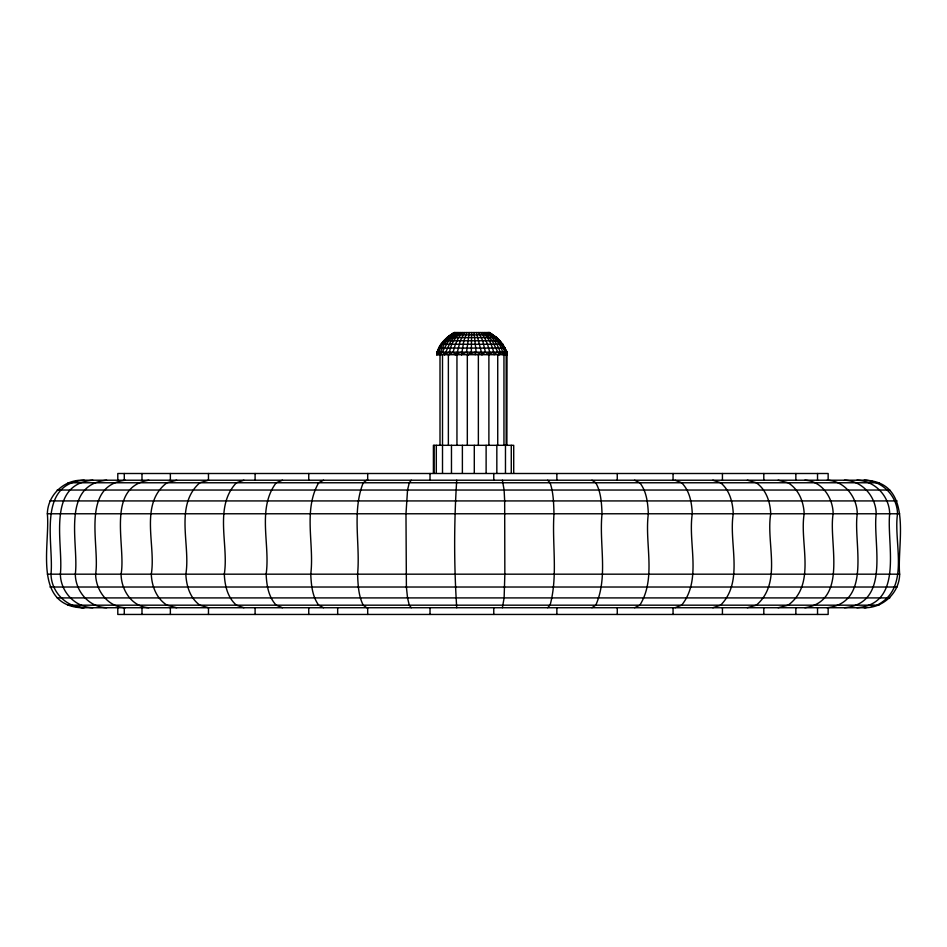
<?xml version="1.0" encoding="UTF-8"?>
<svg xmlns="http://www.w3.org/2000/svg" width="947" height="947" viewBox="0 0 947 947"><rect width="100%" height="100%" fill="white"/><g stroke="black" fill="none" stroke-linecap="round" stroke-linejoin="round"><path stroke-width="1.42" d="M469.227 332.551L466.528 352.154L461.556 354.699L461.556 352.154L455.176 354.699L453.104 352.154L455.377 344.27L458.573 337.617L462.515 332.551M455.223 332.551C447.091 337.333 439.893 345.241 438.153 354.699L438.212 352.154L436.839 354.699C437.68 344.957 446.226 337.25 454.323 332.551L489.516 332.551L496.879 337.617L502.857 344.27L507.107 352.154L507 354.699L436.839 354.699L436.898 352.154M506.882 445.315L507.024 352.154L500.004 340.766L489.469 332.551M471.618 332.551L471.322 352.154L468.327 354.699L466.528 352.154M499.602 340.766L504.668 348.082L507 354.699L507.107 352.154L436.721 352.154L436.839 354.699C438.863 345.134 446.25 337.262 454.607 332.551M461.556 354.699L463.852 340.766L466.883 332.551M866.091 607.737L80.909 607.737C32.731 604.506 50.25 544.442 47.35 513.771C47.705 495.755 62.881 480.567 80.909 480.212L866.091 480.212C914.269 483.444 896.75 543.507 899.65 574.178C899.342 593.035 882.888 608.234 864.149 607.737M456.726 480.212C453.968 522.507 453.968 565.442 456.726 607.737M488.415 332.551C496.702 337.321 503.212 345.395 505.591 354.699L506.29 352.154L502.135 344.27L496.299 337.617L489.102 332.551M453.104 352.154L449.458 354.699C449.387 346.306 454.477 338.138 460.573 332.551M474.021 332.551L476.128 352.154L475.228 354.699L475.228 352.154L468.327 354.699M502.384 607.737L504.124 597.912L504.846 574.178L504.668 500.927L504.124 490.037L502.384 480.212M438.52 352.154L440.769 354.699L448.618 340.766L457.354 332.551M437.538 352.154L438.935 349.1M442.794 352.154L444.593 354.699L450.997 340.766L458.845 332.551M484.592 332.551L492.191 340.766L499.069 354.699L500.359 352.154L496.926 344.27L492.097 337.617L486.142 332.551M478.661 332.551L482.71 340.766L485.409 352.154L488.403 354.699L489.717 352.154L487.563 344.27L484.544 337.617L480.816 332.551M505.591 354.699L506.929 352.154L506.965 354.699M438.698 348.082L447.008 337.617L454.359 332.551M464.622 332.551L460.254 340.766L457.342 352.154L455.176 354.699M442.379 343.394L447.529 337.617L453.483 333.32M504.917 352.154L502.928 354.699C502.147 345.454 494.985 337.487 487.421 332.551M411.294 480.212L409.27 482.769L407.541 490.037L405.979 513.771L406.393 587.022L407.541 597.912L409.27 605.18L411.294 607.737M547.65 607.737L550.077 605.18C558.114 575.504 551.947 544.052 553.983 513.771C553.664 503.354 553.498 492.724 550.077 482.769L547.65 480.212M497.258 352.154L494.156 354.699C492.677 346.46 489.149 338.221 482.804 332.551M476.128 352.154L482.011 354.699L485.409 352.154M366.714 480.212L363.222 482.769C351.775 511.629 360.416 544.075 357.587 574.178C358.013 584.678 358.404 595.604 363.222 605.18L366.714 607.737M456.134 332.551L449.529 337.617L444.179 344.27L440.367 352.154L440.769 354.699M876.922 605.18C911.026 588.324 893.175 543.033 897.531 513.771C897.188 495.814 882.142 480.579 864.149 480.212M499.069 354.699L502.928 352.154M591.911 607.737L595.781 605.18C608.4 576.664 598.942 543.791 602.032 513.771C601.582 503.224 601.061 492.191 595.781 482.769L591.911 480.212M451.826 334.871L454.217 333.32M444.593 354.699L449.221 352.154M323.566 480.212L318.666 482.769C302.945 510.232 314.451 544.359 310.758 574.178C311.255 584.879 312.202 596.219 318.666 605.18L323.566 607.737M634.573 607.737L639.841 605.18C656.626 578.132 644.445 543.507 648.34 513.771C647.819 503.011 646.694 491.564 639.841 482.769L634.573 480.212M488.403 354.699L493.695 352.154M282.455 480.212L276.204 482.769C256.673 508.622 270.44 544.643 266.131 574.178C266.652 585.151 268.38 596.859 276.204 605.18L282.455 607.737M675.045 607.737L681.639 605.18C702.106 579.765 687.842 543.247 692.281 513.771C691.748 502.715 689.795 490.925 681.639 482.769L675.045 480.212M243.924 480.212L236.419 482.769C213.56 506.965 228.996 544.856 224.297 574.178C224.83 585.483 227.481 597.462 236.419 605.18L243.924 607.737M712.807 607.737L720.631 605.18C744.283 581.411 728.492 543.045 733.262 513.771C732.741 502.372 729.817 490.333 720.631 482.769L712.807 480.212M747.325 607.737L756.286 605.18C782.636 582.985 765.827 542.915 770.728 513.771C770.219 501.993 766.301 489.824 756.286 482.769L747.325 480.212M176.651 480.212L166.944 482.769C138.901 503.911 156.196 545.081 151.283 574.178C151.792 586.24 156.444 598.445 166.944 605.18L176.651 607.737M778.138 607.737L788.105 605.18C816.705 584.406 799.28 542.856 804.181 513.771C803.672 501.614 798.771 489.41 788.105 482.769L778.138 480.212M148.821 480.212C105.188 487.101 126.259 546.123 121.074 574.178C121.263 590.028 131.811 606.838 148.821 607.737M804.843 607.737C848.974 601.25 828.175 542.039 833.159 513.771C832.981 497.708 821.96 481.029 804.843 480.212M125.383 480.212C80.057 485.728 100.098 545.33 95.635 574.178C95.836 590.774 108.005 607.086 125.383 607.737M827.062 607.737C872.755 602.517 852.987 542.82 857.272 513.771C857.071 496.997 844.523 480.816 827.062 480.212M106.656 480.212C60.075 484.722 79.134 544.608 75.298 574.178C75.547 591.378 88.994 607.228 106.656 607.737M844.487 607.737C891.34 603.44 872.518 543.507 876.2 513.771C875.939 496.441 862.208 480.697 844.487 480.212M92.889 480.212C45.432 484.024 63.698 544.028 60.359 574.178C60.655 591.816 75.026 607.311 92.889 607.737M856.917 607.737C904.539 604.068 886.439 544.04 889.683 513.771C889.363 496.039 874.803 480.614 856.917 480.212M84.259 480.212C36.282 483.597 54.026 543.649 50.996 574.178C51.339 592.088 66.29 607.358 84.259 607.737M871.228 606.033L874.057 605.464M450.488 334.871L493.351 334.871M446.948 337.617L496.879 337.617M443.764 340.766L500.063 340.766M440.982 344.27L502.857 344.27M438.615 348.082L505.213 348.082M68.066 482.769L878.934 482.769M57.175 490.037L889.825 490.037M49.907 500.927L897.093 500.927M47.35 513.771L899.65 513.771M47.35 574.178L899.65 574.178M49.907 587.022L897.093 587.022M57.175 597.912L889.825 597.912M68.066 605.18L878.934 605.18M71.499 605.464L82.851 607.737M489.22 332.551L496.477 337.617M488.616 332.551L492.251 334.871M493.375 335.783L495.612 337.617M482.011 354.699L476.388 332.551M436.721 352.154L436.863 354.699M828.152 480.212L828.152 473.5L117.795 473.5L117.795 480.212M828.152 607.737L828.152 614.449L117.795 614.449L117.795 607.737M817.533 473.5L817.533 480.212M817.533 607.737L817.533 614.449M795.847 473.5L795.847 480.212M795.847 607.737L795.847 614.449M763.803 473.5L763.803 480.212M763.803 607.737L763.803 614.449M722.431 473.5L722.431 480.212M722.431 607.737L722.431 614.449M673.057 473.5L673.057 480.212M673.057 607.737L673.057 614.449M617.266 473.5L617.266 480.212M617.266 607.737L617.266 614.449M556.86 473.5L556.86 480.212M556.86 607.737L556.86 614.449M513.712 473.24L513.712 445.315L433.406 445.315L433.406 473.24M511.273 445.315L511.273 473.24M506.183 354.699L506.183 445.315M505.473 445.315L505.473 473.24M503.958 354.699L503.958 445.315M497.731 354.699L497.731 445.315M496.832 445.315L496.832 473.24M493.766 473.5L493.766 480.212M493.766 607.737L493.766 614.449M488.889 354.699L488.889 445.315M486.119 445.315L486.119 473.24M478.365 354.699L478.365 445.315M474.293 445.315L474.293 473.24M467.321 354.699L467.321 445.315M462.385 445.315L462.385 473.24M456.951 354.699L456.951 445.315M451.47 445.315L451.47 473.24M448.369 354.699L448.369 445.315M442.509 354.699L442.509 473.24M440.012 354.699L440.012 445.315M436.307 445.315L436.307 473.24M434.069 445.315L434.069 473.24M430.021 473.5L430.021 480.212M430.021 607.737L430.021 614.449M367.685 473.5L367.685 480.212M367.685 607.737L367.685 614.449M337.665 607.737L337.665 614.449M308.746 473.5L308.746 480.212M308.746 607.737L308.746 614.449M255.098 473.5L255.098 480.212M255.098 607.737L255.098 614.449M208.47 473.5L208.47 480.212L199.829 482.769C174.153 505.367 190.726 545.01 185.849 574.178C186.358 585.85 190.016 597.995 199.829 605.18L208.494 607.737L208.47 614.449M170.365 473.5L170.365 480.212M170.365 607.737L170.365 614.449M141.991 473.5L141.991 480.212M141.991 607.737L141.991 614.449M124.282 473.5L124.282 480.212M124.282 607.737L124.282 614.449"/></g></svg>
